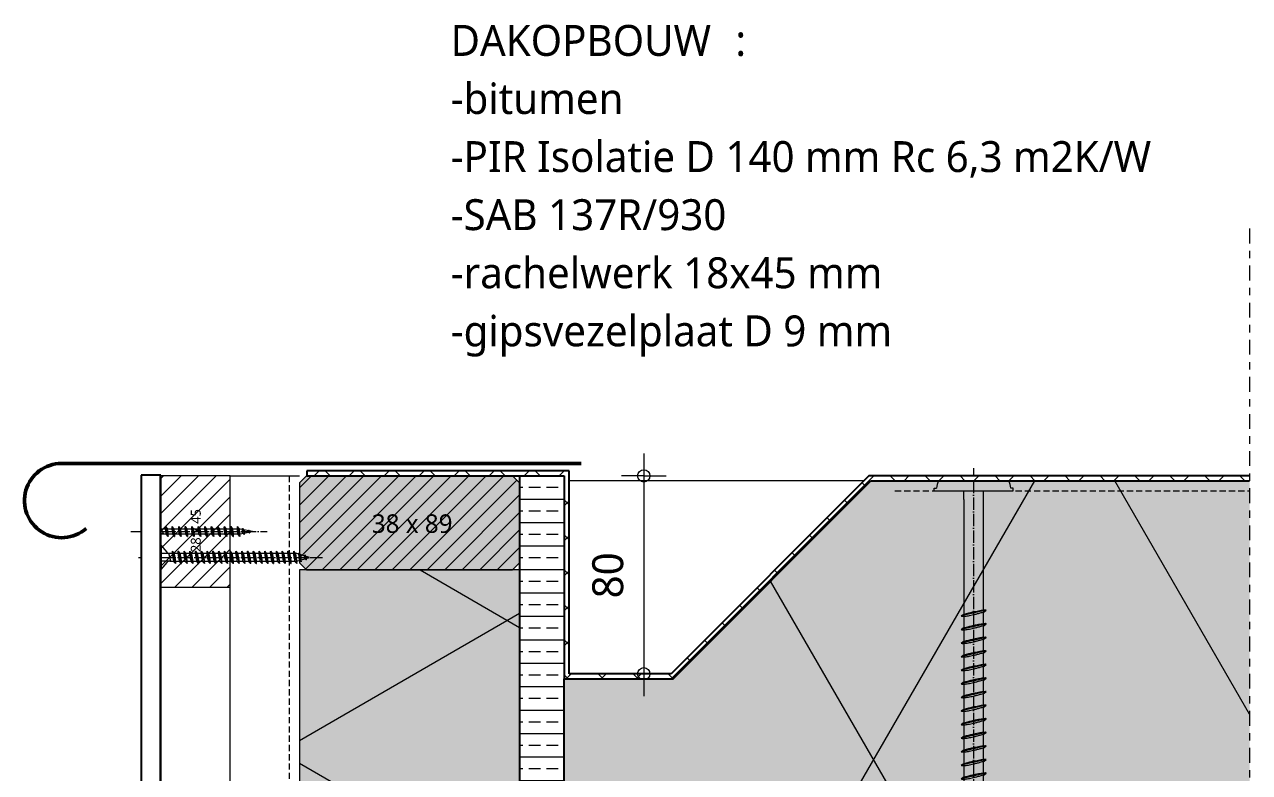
# Model space of a CAD drawing. Header units: millimetres. Extents: x 2927 to 18500, y -7154 to 6447.
# Drawn here: x 13512.7 to 14007.8, y 1121.3 to 1423.7 of the extents above; entities that cross this region are included whole.
import ezdxf

# ---------------------------------------------------------------- set-up
doc = ezdxf.new("R2010")
doc.units = ezdxf.units.MM
for name, pattern in [('MV_center', [15, 6, -3, 3, -3]), ('MV_hartlijn_staal', [6.6, 5, -0.8, 0, -0.8]), ('MV_hidden', [3.75, 2.5, -1.25])]:
    doc.linetypes.add(name, pattern=pattern)
for name, color, linetype, lineweight in [('A-ANNO-DIMS', 211, 'Continuous', 13), ('A-ANNO-DIMS-5', 211, 'Continuous', 13), ('A-ANNO-NOTE', 131, 'Continuous', 18), ('A-DETL', 90, 'Continuous', 13), ('A-DETL-GENF', 92, 'Continuous', 18), ('A-DETL-MEDM', 33, 'Continuous', 18), ('G-ANNO-TEXT', 231, 'Continuous', 13)]:
    doc.layers.add(name, color=color, linetype=linetype, lineweight=lineweight)
doc.styles.add('Segoe UI', font='segoeui.ttf', dxfattribs={"height": 7.5})
doc.styles.add('Segoe UI_1', font='segoeui.ttf', dxfattribs={"height": 4})
doc.styles.add('Segoe UI_3', font='segoeui.ttf', dxfattribs={"height": 12.5})
doc.styles.add('Segoe UI_B', font='segoeui.ttf', dxfattribs={"height": 12.5})
doc.dimstyles.new('2_5_mm_4', dxfattribs={"dimscale": 304.8, "dimtxt": 13.092049, "dimasz": 0.016404, "dimexe": 0.029528, "dimexo": 0.0625, "dimgap": 0.014764, "dimtad": 1, "dimdec": 0, "dimzin": 0, "dimdsep": 46, "dimtxsty": 'Segoe UI_3', "dimblk1": 'DOTBLANK', "dimblk2": 'DOTBLANK', "dimsah": 1, "dimcen": 0.09, "dimdle": 0.029528, "dimazin": 0, "dimtfac": 1, "dimtdec": 4, "dimtix": 1, "dimtmove": 0, "dimatfit": 3, "dimfxl": 0.029528, "dimfxlon": 1, "dimtvp": 1, "dimtfill": 1, "dimtolj": 1, "dimtzin": 0, "dimarcsym": 2})

# ---------------------------------------------------------------- blocks, each defined once
blk = doc.blocks.new('42_isolatie - Type 1-4084890-Details Domera')
at = {"layer": 'A-DETL-GENF'}
blk.add_hatch(color=256, dxfattribs=at).paths.add_polyline_path([(0.28, 0.8), (282.28, 0.8), (282.28, 89.8), (0.28, 89.8)])
at = {"layer": 'A-DETL-GENF', "lineweight": 13}
h = blk.add_hatch(dxfattribs=at)
h.set_pattern_fill('FP_28', color=256, style=0, pattern_type=2)
h.set_pattern_definition([(60, (-357.56, 184.11), (-79.674, 46), []), (120, (-357.56, 184.11), (-79.674, -46), [])])
h.paths.add_polyline_path([(0.28, 0.8), (282.28, 0.8), (282.28, 89.8), (0.28, 89.8)])
at = {"layer": 'A-DETL-GENF'}
for p, q in [((282.28, 89.8), (0.28, 89.8)), ((0.28, 89.8), (0.28, 0.8)), ((282.28, 89.8), (0.28, 89.8)), ((282.28, 86.97), (282.28, 89.8)), ((282.28, 3.63), (282.28, 86.97)), ((0.28, 0.8), (38.28, 0.8)), ((0.28, 0.8), (38.28, 0.8)), ((38.28, 0.8), (196.58, 0.8)), ((282.28, 0.8), (282.28, 3.63))]:
    blk.add_line(p, q, dxfattribs=at)
blk = doc.blocks.new('42_isolatie - Type 1-4084888-Details Domera')
at = {"layer": 'A-DETL-GENF'}
blk.add_hatch(color=256, dxfattribs=at).paths.add_polyline_path([(179.78, 0.8), (277.28, 0.8), (277.28, 140.8), (124.28, 140.8), (44.28, 60.8), (0.28, 60.8), (0.28, 0.8), (150.78, 0.8)])
at = {"layer": 'A-DETL-GENF', "lineweight": 13}
h = blk.add_hatch(dxfattribs=at)
h.set_pattern_fill('FP_247', color=256, style=0, pattern_type=2)
h.set_pattern_definition([(60, (-857.8, 704), (-121.936, 70.4), []), (120, (-857.8, 704), (-121.936, -70.4), [])])
h.paths.add_polyline_path([(179.78, 0.8), (277.28, 0.8), (277.28, 140.8), (124.28, 140.8), (44.28, 60.8), (0.28, 60.8), (0.28, 0.8), (150.78, 0.8)])
at = {"layer": 'A-DETL-GENF'}
for p, q in [((0.28, 60.8), (0.28, 0.8)), ((0.28, 0.8), (50.28, 0.8)), ((50.28, 0.8), (96.26, 0.8)), ((50.28, 0.8), (96.26, 0.8)), ((96.26, 0.8), (134.78, 0.8)), ((134.78, 0.8), (150.78, 0.8)), ((134.78, 0.8), (150.78, 0.8)), ((150.78, 0.8), (179.78, 0.8)), ((179.78, 0.8), (195.78, 0.8)), ((179.78, 0.8), (195.78, 0.8)), ((195.78, 0.8), (234.3, 0.8)), ((234.3, 0.8), (277.28, 0.8)), ((234.3, 0.8), (277.28, 0.8))]:
    blk.add_line(p, q, dxfattribs=at)
blk = doc.blocks.new('00 hout-rechthoekig - SLS 38x89-4311499-Details Domera')
at = {"layer": 'A-DETL-GENF'}
blk.add_hatch(color=256, dxfattribs=at).paths.add_polyline_path([(86.17, -38), (89, -35.17), (89, -2.83), (86.17, 0), (2.83, 0), (0, -2.83), (0, -35.17), (2.83, -38)])
at = {"layer": 'A-DETL-MEDM', "lineweight": 13}
h = blk.add_hatch(dxfattribs=at)
h.set_pattern_fill('FP_348', color=256, style=0, pattern_type=2)
h.set_pattern_definition([(45, (-13623.834, -1241.262), (-3.5355339, 3.5355339), [])])
h.paths.add_polyline_path([(86.17, -38), (89, -35.17), (89, -2.83), (86.17, 0), (2.83, 0), (0, -2.83), (0, -35.17), (2.83, -38)])
at = {"layer": 'A-DETL-MEDM'}
for p, q in [((0, -2.83), (2.83, 0)), ((2.83, 0), (0, -2.83)), ((2.83, 0), (3.02, 0)), ((86.17, 0), (89, -2.83)), ((0, -2.83), (0, -35.17)), ((86.17, 0), (89, -2.83)), ((2.83, -38), (0, -35.17)), ((0, -35.17), (2.83, -38)), ((2.83, -38), (86.17, -38)), ((89, -35.17), (86.17, -38)), ((86.17, -38), (89, -35.17))]:
    blk.add_line(p, q, dxfattribs=at)
blk = doc.blocks.new('28 schroeven 2D - Tellerkop-schroef 10_0x160mm-3429623-Details Domera')
at = {"layer": 'A-DETL-GENF', "linetype": 'MV_hartlijn_staal', "lineweight": 13}
for p, q in [((0, 9.1), (0, 6)), ((0, 4), (0, -165.9))]:
    blk.add_line(p, q, dxfattribs=at)
at = {"layer": 'A-DETL-GENF', "lineweight": 5}
for p, q in [((-16, 0), (-16, 1)), ((-16, 1), (-15, 1)), ((16, 1), (15, 1)), ((16, 0), (16, 1)), ((-16, 0), (16, 0)), ((-4, -3.55), (-4, -155)), ((4, -155), (4, -3.55)), ((5, -48.31), (-5, -50.64)), ((4.25, -48.95), (5, -48.31)), ((-5, -50.64), (-4.25, -50)), ((5, -53.8), (-5, -56.13)), ((4.25, -54.44), (5, -53.8)), ((-5, -56.13), (-4.25, -55.49)), ((5, -59.29), (-5, -61.61)), ((4.25, -59.93), (5, -59.29)), ((-5, -61.61), (-4.25, -60.97)), ((5, -64.77), (-5, -67.1)), ((-5, -67.1), (-4.25, -66.46)), ((4.25, -65.41), (5, -64.77)), ((5, -70.26), (-5, -72.59)), ((-5, -72.59), (-4.25, -71.95)), ((4.25, -70.9), (5, -70.26)), ((5, -75.75), (-5, -78.08)), ((-5, -78.08), (-4.25, -77.44)), ((4.25, -76.39), (5, -75.75)), ((5, -81.23), (-5, -83.56)), ((-5, -83.56), (-4.25, -82.92)), ((4.25, -81.87), (5, -81.23)), ((5, -86.72), (-5, -89.05)), ((-5, -89.05), (-4.25, -88.41)), ((4.25, -87.36), (5, -86.72)), ((5, -92.21), (-5, -94.54)), ((-5, -94.54), (-4.25, -93.9)), ((4.25, -92.85), (5, -92.21)), ((5, -97.7), (-5, -100.02)), ((4.25, -98.34), (5, -97.7)), ((-5, -100.02), (-4.25, -99.38)), ((5, -103.18), (-5, -105.51)), ((4.25, -103.82), (5, -103.18)), ((-5, -105.51), (-4.25, -104.87)), ((5, -108.67), (-5, -111)), ((4.25, -109.31), (5, -108.67)), ((-5, -111), (-4.25, -110.36)), ((5, -114.16), (-5, -116.48)), ((-5, -116.48), (-4.25, -115.84)), ((4.25, -114.8), (5, -114.16)), ((5, -119.64), (-5, -121.97)), ((-5, -121.97), (-4.25, -121.33)), ((4.25, -120.28), (5, -119.64)), ((5, -125.13), (-5, -127.46)), ((-5, -127.46), (-4.25, -126.82)), ((4.25, -125.77), (5, -125.13)), ((5, -130.62), (-5, -132.95)), ((-5, -132.95), (-4.25, -132.31)), ((4.25, -131.26), (5, -130.62)), ((5, -136.1), (-5, -138.43)), ((-5, -138.43), (-4.25, -137.79)), ((4.25, -136.74), (5, -136.1)), ((5, -141.59), (-5, -143.92)), ((-5, -143.92), (-4.25, -143.28)), ((4.25, -142.23), (5, -141.59)), ((5, -147.08), (-5, -149.41)), ((4.25, -147.72), (5, -147.08)), ((-5, -149.41), (-4.25, -148.77)), ((5, -152.57), (-5, -154.89)), ((4.25, -153.21), (5, -152.57)), ((-5, -154.89), (-4.25, -154.25)), ((4.26, -154.67), (-4.26, -156.66)), ((-4.26, -156.66), (-3.51, -156.02)), ((-4, -155), (0, -160)), ((3.52, -157.07), (-3.52, -158.71)), ((-3.52, -158.71), (-2.77, -158.07)), ((0, -160), (4, -155)), ((2.77, -157.71), (3.52, -157.07)), ((3.51, -155.31), (4.26, -154.67))]:
    blk.add_line(p, q, dxfattribs=at)
at = {"layer": 'A-DETL-GENF'}
for p, q in [((-4, -3.55), (-4, 0)), ((4, -3.55), (4, 0))]:
    blk.add_line(p, q, dxfattribs=at)
at = {"layer": 'A-DETL-GENF', "lineweight": 5}
for centre, start, end in [((-6.79, 0.41), 154.1259, 175.8741), ((6.79, 0.41), 4.1259, 25.8741)]:
    blk.add_arc(centre, 8.23, start, end, dxfattribs=at)
for points in [[(-5, -50.64), (-3.5, -51.2), (4.25, -48.95)], [(-4.25, -50), (4.37, -47.74), (5, -48.31)], [(-5, -56.13), (-3.5, -56.69), (4.25, -54.44)], [(-4.25, -55.49), (4.37, -53.23), (5, -53.8)], [(-4.25, -60.97), (4.37, -58.71), (5, -59.29)], [(-5, -61.61), (-3.5, -62.17), (4.25, -59.93)], [(-5, -67.1), (-3.5, -67.66), (4.25, -65.41)], [(-4.25, -66.46), (4.37, -64.2), (5, -64.77)], [(-5, -72.59), (-3.5, -73.15), (4.25, -70.9)], [(-4.25, -71.95), (4.37, -69.69), (5, -70.26)], [(-5, -78.08), (-3.5, -78.63), (4.25, -76.39)], [(-4.25, -77.44), (4.37, -75.17), (5, -75.75)], [(-5, -83.56), (-3.5, -84.12), (4.25, -81.87)], [(-4.25, -82.92), (4.37, -80.66), (5, -81.23)], [(-5, -89.05), (-3.5, -89.61), (4.25, -87.36)], [(-4.25, -88.41), (4.37, -86.15), (5, -86.72)], [(-5, -94.54), (-3.5, -95.1), (4.25, -92.85)], [(-4.25, -93.9), (4.37, -91.63), (5, -92.21)], [(-5, -100.02), (-3.5, -100.58), (4.25, -98.34)], [(-4.25, -99.38), (4.37, -97.12), (5, -97.7)], [(-5, -105.51), (-3.5, -106.07), (4.25, -103.82)], [(-4.25, -104.87), (4.37, -102.61), (5, -103.18)], [(-4.25, -110.36), (4.37, -108.1), (5, -108.67)], [(-5, -111), (-3.5, -111.56), (4.25, -109.31)], [(-5, -116.48), (-3.5, -117.04), (4.25, -114.8)], [(-4.25, -115.84), (4.37, -113.58), (5, -114.16)], [(-5, -121.97), (-3.5, -122.53), (4.25, -120.28)], [(-4.25, -121.33), (4.37, -119.07), (5, -119.64)], [(-5, -127.46), (-3.5, -128.02), (4.25, -125.77)], [(-4.25, -126.82), (4.37, -124.56), (5, -125.13)], [(-5, -132.95), (-3.5, -133.5), (4.25, -131.26)], [(-4.25, -132.31), (4.37, -130.04), (5, -130.62)], [(-5, -138.43), (-3.5, -138.99), (4.25, -136.74)], [(-4.25, -137.79), (4.37, -135.53), (5, -136.1)], [(-5, -143.92), (-3.5, -144.48), (4.25, -142.23)], [(-4.25, -143.28), (4.37, -141.02), (5, -141.59)], [(-5, -149.41), (-3.5, -149.97), (4.25, -147.72)], [(-4.25, -148.77), (4.37, -146.51), (5, -147.08)], [(-5, -154.89), (-3.5, -155.45), (4.25, -153.21)], [(-4.25, -154.25), (4.37, -151.99), (5, -152.57)], [(-4.26, -156.66), (-3.01, -157.14), (3.51, -155.31)], [(-3.52, -158.71), (-2.51, -159.11), (2.77, -157.71)], [(-3.51, -156.02), (3.73, -154.19), (4.26, -154.67)], [(-2.77, -158.07), (3.1, -156.67), (3.52, -157.07)]]:
    blk.add_open_spline(points, degree=2, dxfattribs=at)
blk = doc.blocks.new('00 hout rechthoekig - 28x45-V305-Details Domera')
at = {"layer": 'A-DETL-GENF', "lineweight": 13}
h = blk.add_hatch(dxfattribs=at)
h.set_pattern_fill('FP_362', color=256, style=0, pattern_type=2)
h.set_pattern_definition([(315, (-1196.262, 13567.834), (3.5355339, 3.5355339), [])])
h.paths.add_polyline_path([(0, -28), (45, -28), (45, 0), (0, 0)])
at = {"layer": 'A-DETL-MEDM'}
for p, q in [((0, 0), (0, -28)), ((45, -28), (45, 0)), ((0, -28), (45, -28))]:
    blk.add_line(p, q, dxfattribs=at)
blk = doc.blocks.new('28 schroeven 2D - Verzonken schroef 5_0x60mm-V285-Details Domera')
at = {"layer": 'A-DETL-GENF', "linetype": 'MV_hartlijn_staal', "lineweight": 13}
for p, q in [((0, 9.1), (0, 8)), ((0, 0), (0, -65.9))]:
    blk.add_line(p, q, dxfattribs=at)
at = {"layer": 'A-DETL-GENF', "lineweight": 5}
for p, q in [((-2.04, -2.4), (-4.9, 0)), ((4.9, 0), (2.04, -2.4)), ((-4.54, -0.3), (4.54, -0.3)), ((2.5, -4.74), (-2.5, -5.9)), ((-1.5, -4), (1.53, -3.26)), ((-1.5, -3.55), (-1.5, -55)), ((1.5, -55), (1.5, -3.55)), ((1.75, -5.38), (2.5, -4.74)), ((-2.5, -5.9), (-1.75, -5.26)), ((2.5, -7.07), (-2.5, -8.23)), ((-2.5, -8.23), (-1.75, -7.59)), ((2.5, -9.4), (-2.5, -10.57)), ((1.75, -7.71), (2.5, -7.07)), ((1.75, -10.04), (2.5, -9.4)), ((-2.5, -10.57), (-1.75, -9.93)), ((2.5, -11.73), (-2.5, -12.9)), ((-2.5, -12.9), (-1.75, -12.26)), ((2.5, -14.07), (-2.5, -15.23)), ((-2.5, -15.23), (-1.75, -14.59)), ((1.75, -12.37), (2.5, -11.73)), ((1.75, -14.71), (2.5, -14.07)), ((2.5, -16.4), (-2.5, -17.56)), ((-2.5, -17.56), (-1.75, -16.92)), ((2.5, -18.73), (-2.5, -19.9)), ((-2.5, -19.9), (-1.75, -19.26)), ((1.75, -17.04), (2.5, -16.4)), ((1.75, -19.37), (2.5, -18.73)), ((2.5, -21.07), (-2.5, -22.23)), ((-2.5, -22.23), (-1.75, -21.59)), ((2.5, -23.4), (-2.5, -24.56)), ((-2.5, -24.56), (-1.75, -23.92)), ((1.75, -21.71), (2.5, -21.07)), ((1.75, -24.04), (2.5, -23.4)), ((2.5, -25.73), (-2.5, -26.9)), ((-2.5, -26.9), (-1.75, -26.26)), ((2.5, -28.07), (-2.5, -29.23)), ((-2.5, -29.23), (-1.75, -28.59)), ((1.75, -26.37), (2.5, -25.73)), ((1.75, -28.71), (2.5, -28.07)), ((2.5, -30.4), (-2.5, -31.56)), ((-2.5, -31.56), (-1.75, -30.92)), ((2.5, -32.73), (-2.5, -33.9)), ((-2.5, -33.9), (-1.75, -33.26)), ((1.75, -31.04), (2.5, -30.4)), ((1.75, -33.37), (2.5, -32.73)), ((2.5, -35.07), (-2.5, -36.23)), ((-2.5, -36.23), (-1.75, -35.59)), ((2.5, -37.4), (-2.5, -38.56)), ((-2.5, -38.56), (-1.75, -37.92)), ((1.75, -35.71), (2.5, -35.07)), ((1.75, -38.04), (2.5, -37.4)), ((2.5, -39.73), (-2.5, -40.9)), ((-2.5, -40.9), (-1.75, -40.26)), ((2.5, -42.06), (-2.5, -43.23)), ((-2.5, -43.23), (-1.75, -42.59)), ((2.5, -44.4), (-2.5, -45.56)), ((1.75, -40.37), (2.5, -39.73)), ((1.75, -42.7), (2.5, -42.06)), ((1.75, -45.04), (2.5, -44.4)), ((-2.5, -45.56), (-1.75, -44.92)), ((2.5, -46.73), (-2.5, -47.89)), ((-2.5, -47.89), (-1.75, -47.25)), ((2.5, -49.06), (-2.5, -50.23)), ((1.75, -47.37), (2.5, -46.73)), ((1.75, -49.7), (2.5, -49.06)), ((-2.5, -50.23), (-1.75, -49.59)), ((2.5, -51.4), (-2.5, -52.56)), ((-2.5, -52.56), (-1.75, -51.92)), ((2.5, -53.73), (-2.5, -54.89)), ((-2.5, -54.89), (-1.75, -54.25)), ((1.75, -52.04), (2.5, -51.4)), ((1.75, -54.37), (2.5, -53.73)), ((1.76, -55.84), (-1.76, -56.66)), ((-1.76, -56.66), (-1.01, -56.02)), ((-1.5, -55), (0, -60)), ((-1.02, -58.71), (-0.27, -58.07)), ((1.02, -58.23), (-1.02, -58.71)), ((0, -60), (1.5, -55)), ((0.27, -58.87), (1.02, -58.23)), ((1.01, -56.48), (1.76, -55.84))]:
    blk.add_line(p, q, dxfattribs=at)
at = {"layer": 'A-DETL-GENF'}
for p, q in [((-1.5, -3.55), (-1.5, 0)), ((1.5, -3.55), (1.5, 0))]:
    blk.add_line(p, q, dxfattribs=at)
at = {"layer": 'A-DETL-GENF', "lineweight": 5}
for centre, start, end in [((-3, -3.55), 360, 50), ((3, -3.55), 130, 180)]:
    blk.add_arc(centre, 1.5, start, end, dxfattribs=at)
for points in [[(-1.75, -5.26), (2.23, -4.46), (2.5, -4.74)], [(-2.5, -5.9), (-1.83, -6.19), (1.75, -5.38)], [(-2.5, -8.23), (-1.83, -8.53), (1.75, -7.71)], [(-1.75, -7.59), (2.23, -6.79), (2.5, -7.07)], [(-1.75, -9.93), (2.23, -9.12), (2.5, -9.4)], [(-2.5, -10.57), (-1.83, -10.86), (1.75, -10.04)], [(-2.5, -12.9), (-1.83, -13.19), (1.75, -12.37)], [(-2.5, -15.23), (-1.83, -15.53), (1.75, -14.71)], [(-1.75, -12.26), (2.23, -11.46), (2.5, -11.73)], [(-1.75, -14.59), (2.23, -13.79), (2.5, -14.07)], [(-2.5, -17.56), (-1.83, -17.86), (1.75, -17.04)], [(-2.5, -19.9), (-1.83, -20.19), (1.75, -19.37)], [(-1.75, -16.92), (2.23, -16.12), (2.5, -16.4)], [(-1.75, -19.26), (2.23, -18.46), (2.5, -18.73)], [(-2.5, -22.23), (-1.83, -22.52), (1.75, -21.71)], [(-2.5, -24.56), (-1.83, -24.86), (1.75, -24.04)], [(-1.75, -21.59), (2.23, -20.79), (2.5, -21.07)], [(-1.75, -23.92), (2.23, -23.12), (2.5, -23.4)], [(-2.5, -26.9), (-1.83, -27.19), (1.75, -26.37)], [(-2.5, -29.23), (-1.83, -29.52), (1.75, -28.71)], [(-1.75, -26.26), (2.23, -25.46), (2.5, -25.73)], [(-1.75, -28.59), (2.23, -27.79), (2.5, -28.07)], [(-2.5, -31.56), (-1.83, -31.86), (1.75, -31.04)], [(-2.5, -33.9), (-1.83, -34.19), (1.75, -33.37)], [(-1.75, -30.92), (2.23, -30.12), (2.5, -30.4)], [(-1.75, -33.26), (2.23, -32.46), (2.5, -32.73)], [(-2.5, -36.23), (-1.83, -36.52), (1.75, -35.71)], [(-2.5, -38.56), (-1.83, -38.86), (1.75, -38.04)], [(-1.75, -35.59), (2.23, -34.79), (2.5, -35.07)], [(-1.75, -37.92), (2.23, -37.12), (2.5, -37.4)], [(-2.5, -40.9), (-1.83, -41.19), (1.75, -40.37)], [(-2.5, -43.23), (-1.83, -43.52), (1.75, -42.7)], [(-1.75, -40.26), (2.23, -39.45), (2.5, -39.73)], [(-1.75, -42.59), (2.23, -41.79), (2.5, -42.06)], [(-1.75, -44.92), (2.23, -44.12), (2.5, -44.4)], [(-2.5, -45.56), (-1.83, -45.86), (1.75, -45.04)], [(-2.5, -47.89), (-1.83, -48.19), (1.75, -47.37)], [(-1.75, -47.25), (2.23, -46.45), (2.5, -46.73)], [(-1.75, -49.59), (2.23, -48.79), (2.5, -49.06)], [(-2.5, -50.23), (-1.83, -50.52), (1.75, -49.7)], [(-2.5, -52.56), (-1.83, -52.85), (1.75, -52.04)], [(-2.5, -54.89), (-1.83, -55.19), (1.75, -54.37)], [(-1.75, -51.92), (2.23, -51.12), (2.5, -51.4)], [(-1.75, -54.25), (2.23, -53.45), (2.5, -53.73)], [(-1.76, -56.66), (-1.34, -56.87), (1.01, -56.48)], [(-1.02, -58.71), (-0.85, -58.85), (0.27, -58.87)], [(-1.01, -56.02), (1.59, -55.65), (1.76, -55.84)], [(-0.27, -58.07), (0.96, -58.13), (1.02, -58.23)]]:
    blk.add_open_spline(points, degree=2, dxfattribs=at)
blk = doc.blocks.new('28 schroeven 2D - Verzonken schroef 4_0x40mm-V286-Details Domera')
at = {"layer": 'A-DETL-GENF', "linetype": 'MV_hartlijn_staal', "lineweight": 13}
for p, q in [((0, 9.1), (0, 5)), ((0, -3), (0, -45.9))]:
    blk.add_line(p, q, dxfattribs=at)
at = {"layer": 'A-DETL-GENF'}
for p, q in [((-1, -3.55), (-1, -3)), ((1, -3.55), (1, -3))]:
    blk.add_line(p, q, dxfattribs=at)
at = {"layer": 'A-DETL-GENF', "lineweight": 5}
for p, q in [((-1, -4), (1.03, -3.26)), ((-1, -3.55), (-1, -35)), ((1, -35), (1, -3.55)), ((2, -4.97), (-2, -5.9)), ((-2, -5.9), (-1.25, -5.26)), ((2, -7.6), (-2, -8.54)), ((-2, -8.54), (-1.25, -7.9)), ((1.25, -5.61), (2, -4.97)), ((1.25, -8.24), (2, -7.6)), ((2, -10.24), (-2, -11.17)), ((-2, -11.17), (-1.25, -10.53)), ((2, -12.88), (-2, -13.81)), ((-2, -13.81), (-1.25, -13.17)), ((1.25, -10.88), (2, -10.24)), ((1.25, -13.52), (2, -12.88)), ((2, -15.51), (-2, -16.44)), ((-2, -16.44), (-1.25, -15.8)), ((2, -18.15), (-2, -19.08)), ((-2, -19.08), (-1.25, -18.44)), ((1.25, -16.15), (2, -15.51)), ((1.25, -18.79), (2, -18.15)), ((2, -20.78), (-2, -21.71)), ((-2, -21.71), (-1.25, -21.07)), ((2, -23.42), (-2, -24.35)), ((-2, -24.35), (-1.25, -23.71)), ((1.25, -21.42), (2, -20.78)), ((1.25, -24.06), (2, -23.42)), ((2, -26.06), (-2, -26.99)), ((-2, -26.99), (-1.25, -26.35)), ((2, -28.69), (-2, -29.62)), ((-2, -29.62), (-1.25, -28.98)), ((1.25, -26.7), (2, -26.06)), ((1.25, -29.33), (2, -28.69)), ((2, -31.33), (-2, -32.26)), ((-2, -32.26), (-1.25, -31.62)), ((2, -33.96), (-2, -34.89)), ((-2, -34.89), (-1.25, -34.25)), ((1.25, -31.97), (2, -31.33)), ((1.25, -34.6), (2, -33.96)), ((-1.26, -36.66), (-0.51, -36.02)), ((1.26, -36.07), (-1.26, -36.66)), ((-1, -35), (0, -40)), ((-0.52, -38.71), (0.23, -38.07)), ((0.52, -38.47), (-0.52, -38.71)), ((-0.23, -39.11), (0.52, -38.47)), ((0, -40), (1, -35)), ((0.51, -36.71), (1.26, -36.07))]:
    blk.add_line(p, q, dxfattribs=at)
for centre, start, end in [((-2.5, -3.55), 360, 21.7848), ((2.5, -3.55), 158.2152, 180)]:
    blk.add_arc(centre, 1.5, start, end, dxfattribs=at)
for points in [[(-1.25, -5.26), (1.8, -4.75), (2, -4.97)], [(-2, -5.9), (-1.5, -6.14), (1.25, -5.61)], [(-2, -8.54), (-1.5, -8.78), (1.25, -8.24)], [(-1.25, -7.9), (1.8, -7.39), (2, -7.6)], [(-2, -11.17), (-1.5, -11.41), (1.25, -10.88)], [(-2, -13.81), (-1.5, -14.05), (1.25, -13.52)], [(-1.25, -10.53), (1.8, -10.02), (2, -10.24)], [(-1.25, -13.17), (1.8, -12.66), (2, -12.88)], [(-2, -16.44), (-1.5, -16.68), (1.25, -16.15)], [(-2, -19.08), (-1.5, -19.32), (1.25, -18.79)], [(-1.25, -15.8), (1.8, -15.29), (2, -15.51)], [(-1.25, -18.44), (1.8, -17.93), (2, -18.15)], [(-2, -21.71), (-1.5, -21.96), (1.25, -21.42)], [(-2, -24.35), (-1.5, -24.59), (1.25, -24.06)], [(-1.25, -21.07), (1.8, -20.57), (2, -20.78)], [(-1.25, -23.71), (1.8, -23.2), (2, -23.42)], [(-2, -26.99), (-1.5, -27.23), (1.25, -26.7)], [(-2, -29.62), (-1.5, -29.86), (1.25, -29.33)], [(-1.25, -26.35), (1.8, -25.84), (2, -26.06)], [(-1.25, -28.98), (1.8, -28.47), (2, -28.69)], [(-2, -32.26), (-1.5, -32.5), (1.25, -31.97)], [(-2, -34.89), (-1.5, -35.13), (1.25, -34.6)], [(-1.25, -31.62), (1.8, -31.11), (2, -31.33)], [(-1.25, -34.25), (1.8, -33.74), (2, -33.96)], [(-1.26, -36.66), (-1, -36.82), (0.51, -36.71)], [(-0.52, -38.71), (-0.51, -38.79), (-0.23, -39.11)], [(-0.51, -36.02), (1.16, -35.94), (1.26, -36.07)], [(0.23, -38.07), (0.53, -38.42), (0.52, -38.47)]]:
    blk.add_open_spline(points, degree=2, dxfattribs=at)
blk = doc.blocks.new('NLRS_00_DI_maskeer - Type 1-4234724-Details Domera')
at = {"layer": 'A-DETL-GENF', "linetype": 'MV_center'}
blk.add_line((408, 0), (-100, 0), dxfattribs=at)
blk = doc.blocks.new('DIMBLOCK432-Details Domera')
at = {"layer": 'A-ANNO-DIMS-5'}
for p, q in [((13762.99, 1250.26), (13762.99, 1152.26)), ((13762.99, 1241.26), (13753.99, 1241.26)), ((13762.99, 1241.26), (13771.99, 1241.26)), ((13762.99, 1161.26), (13753.99, 1161.26)), ((13762.99, 1161.26), (13771.99, 1161.26))]:
    blk.add_line(p, q, dxfattribs=at)
for centre in [(13762.99, 1241.26), (13762.99, 1161.26)]:
    blk.add_circle(centre, 2.5, dxfattribs=at)
at = {"layer": 'A-ANNO-DIMS-5', "color": 0, "insert": (13742.18, 1191.74), "char_height": 12.5, "width": 22.8516, "attachment_point": 1, "rotation": 90, "line_spacing_factor": 1.142579, "style": 'Segoe UI_3', "bg_fill": 3, "box_fill_scale": 1.25, "bg_fill_color": 9, "bg_fill_true_color": 13158600, "bg_fill_transparency": 0}
blk.add_mtext('80', dxfattribs=at)
blk = doc.blocks.new('_DotBlank')
at = {"color": 0, "linetype": 'ByBlock', "lineweight": -2}
blk.add_line((-0.5, 0), (-1, 0), dxfattribs=at)
blk.add_circle((0, 0), 0.5, dxfattribs=at)

msp = doc.modelspace()

# ---------------------------------------------------------------- hatches: boundary and pattern name
at = {"layer": 'A-DETL-GENF', "lineweight": 13}
h = msp.add_hatch(dxfattribs=at)
h.set_pattern_fill('FP_363', color=253, style=0, pattern_type=2)
h.set_pattern_definition([(45, (0, 0), (-7.071068, 7.071068), []), (135, (0, 0), (-7.071068, -7.071068), [])])
h.paths.add_polyline_path([(13774.83, 1159.26), (13854.83, 1239.26), (14007.83, 1239.26), (14007.83, 1241.26), (13854.01, 1241.26), (13774.01, 1161.26), (13732.83, 1161.26), (13732.83, 1243.3), (13626.86, 1243.3), (13626.86, 1241.3), (13730.83, 1241.3), (13730.83, 1159.26)])
h = msp.add_hatch(dxfattribs=at)
h.set_pattern_fill('FP_338', color=250, style=0, pattern_type=2)
h.set_pattern_definition([(90, (0, 0), (-7.5, 5e-16), [])])
h.paths.add_polyline_path([(13559.83, 891.54), (13567.83, 891.54), (13567.83, 1241.54), (13559.83, 1241.54), (13559.83, 949.26)])
h = msp.add_hatch(dxfattribs=at)
h.set_pattern_fill('FP_4', color=250, style=0, pattern_type=2)
h.set_pattern_definition([(0, (0, 0), (0, 9.476), []), (0, (0, 4.738), (0, 9.476), [4.738, -2.369])])
h.paths.add_polyline_path([(13721.66, 959.26), (13730.83, 959.26), (13730.83, 1241.26), (13712.83, 1241.26), (13712.83, 959.26), (13718.83, 959.26)])

# ---------------------------------------------------------------- linework, layer by layer
at = {"layer": 'A-DETL', "lineweight": 50}
msp.add_line((13527.69, 1246.26), (13737.69, 1246.26), dxfattribs=at)
at = {"layer": 'A-DETL', "lineweight": 25}
for p, q in [((13732.83, 1243.3), (13626.86, 1243.3)), ((13626.86, 1243.3), (13626.86, 1241.3)), ((13732.83, 1161.26), (13732.83, 1243.3)), ((13559.83, 1241.54), (13559.83, 891.54)), ((13567.83, 1241.54), (13559.83, 1241.54)), ((13567.83, 994.26), (13567.83, 1241.54)), ((13626.86, 1241.3), (13730.83, 1241.3)), ((13712.83, 1241.26), (13712.83, 959.26)), ((13730.83, 1241.3), (13730.83, 1159.26)), ((13854.01, 1241.26), (13774.01, 1161.26)), ((13774.83, 1159.26), (13854.83, 1239.26)), ((14007.83, 1241.26), (13854.01, 1241.26)), ((13854.83, 1239.26), (14007.83, 1239.26)), ((13730.83, 1099.26), (13730.83, 1159.26)), ((13730.83, 1159.26), (13774.83, 1159.26)), ((13774.01, 1161.26), (13732.83, 1161.26))]:
    msp.add_line(p, q, dxfattribs=at)
at = {"layer": 'A-DETL', "lineweight": 18}
for p, q in [((13595.83, 1241.26), (13623.83, 1241.26)), ((13852.01, 1239.26), (13732.83, 1239.26)), ((13595.83, 994.26), (13595.83, 1196.26))]:
    msp.add_line(p, q, dxfattribs=at)
at = {"layer": 'A-DETL', "linetype": 'MV_hidden', "lineweight": 18}
for p, q in [((13619.83, 953.74), (13619.83, 1241.26)), ((13864.51, 1235.26), (14007.83, 1235.26))]:
    msp.add_line(p, q, dxfattribs=at)
at = {"layer": 'A-DETL', "lineweight": 50}
msp.add_arc((13527.69, 1231.26), 15, 90, 311.4398, dxfattribs=at)

# ---------------------------------------------------------------- block references
at = {"layer": 'A-DETL-GENF', "linetype": 'MV_center', "rotation": 89.99999999999991}
msp.add_blockref('NLRS_00_DI_maskeer - Type 1-4234724-Details Domera', (14007.83, 933.26), dxfattribs=at)
at = {"layer": 'A-DETL-GENF'}
for name, p in [('28 schroeven 2D - Tellerkop-schroef 10_0x160mm-3429623-Details Domera', (13896.33, 1235.26)), ('42_isolatie - Type 1-4084888-Details Domera', (13730.56, 1098.46))]:
    msp.add_blockref(name, p, dxfattribs=at)
at = {"layer": 'A-DETL-GENF', "rotation": 89.99999999999991}
for name, p in [('28 schroeven 2D - Verzonken schroef 4_0x40mm-V286-Details Domera', (13564.83, 1218.76)), ('28 schroeven 2D - Verzonken schroef 5_0x60mm-V285-Details Domera', (13567.83, 1208.32)), ('42_isolatie - Type 1-4084890-Details Domera', (13713.63, 920.98))]:
    msp.add_blockref(name, p, dxfattribs=at)
at = {"layer": 'A-DETL-MEDM', "rotation": 89.99999999999991}
msp.add_blockref('00 hout rechthoekig - 28x45-V305-Details Domera', (13567.83, 1196.26), dxfattribs=at)
at = {"layer": 'A-DETL-MEDM'}
msp.add_blockref('00 hout-rechthoekig - SLS 38x89-4311499-Details Domera', (13623.83, 1241.26), dxfattribs=at)

# ---------------------------------------------------------------- texts
at = {"layer": 'A-ANNO-NOTE', "lineweight": 13, "insert": (13579.92, 1210.45), "char_height": 4, "width": 23.6498, "attachment_point": 1, "rotation": 90, "style": 'Segoe UI_1'}
msp.add_mtext('28 x 45', dxfattribs=at)
at = {"layer": 'A-ANNO-NOTE', "lineweight": 13, "insert": (13653.08, 1225.7), "char_height": 7.5, "width": 40.4852, "attachment_point": 1, "style": 'Segoe UI'}
msp.add_mtext('38 x 89', dxfattribs=at)
at = {"layer": 'G-ANNO-TEXT', "color": 7, "char_height": 12.5, "attachment_point": 1}
for s, insert, width, style in [('DAKOPBOUW', (13684.92, 1423.54), 139.4936, 'Segoe UI_B'), (':', (13800.01, 1423.54), 4.4093, 'Segoe UI_3'), ('-bitumen', (13684.92, 1400.06), 86.9831, 'Segoe UI_3'), ('-PIR Isolatie D 140 mm Rc 6,3 m2K/W', (13684.92, 1376.58), 355.1476, 'Segoe UI_3'), ('-SAB 137R/930', (13684.92, 1353.1), 142.2995, 'Segoe UI_3'), ('-rachelwerk 18x45 mm', (13684.92, 1329.61), 213.6497, 'Segoe UI_3'), ('-gipsvezelplaat D 9 mm', (13684.92, 1306.13), 222.4683, 'Segoe UI_3')]:
    msp.add_mtext(s, dxfattribs=dict(at, insert=insert, width=width, style=style))

# ---------------------------------------------------------------- next in the draw order: dimensions: what is measured, and where the dimension line sits
at = {"layer": 'A-ANNO-DIMS'}
dim = msp.add_linear_dim(base=(13762.99, 1161.26), p1=(13771.99, 1241.26), p2=(13771.99, 1161.26), angle=90, dimstyle='2_5_mm_4', override={"dimpost": '<>', "dimfxl": 80}, dxfattribs=at)
dim.commit()
dim.dimension.update_dxf_attribs({"geometry": 'DIMBLOCK432-Details Domera', "text_midpoint": (13752.02, 1201.26)})

doc.saveas('drawing.dxf')
